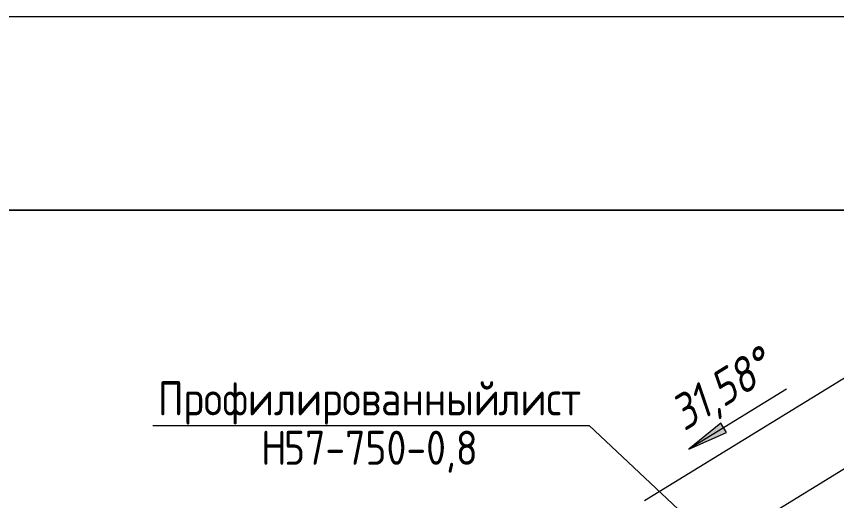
# Model space of a CAD drawing. Header units: millimetres. Extents: x 38797 to 82950, y -34477 to 2697.
# Drawn here: x 48970 to 50474, y 367 to 1255 of the extents above; entities that cross this region are included whole.
import ezdxf

# ---------------------------------------------------------------- set-up
doc = ezdxf.new("R2010")
doc.units = ezdxf.units.MM
for name, color, linetype, lineweight in [('AA_Oformlenie', 7, 'Continuous', 9), ('AA_Vinoska', 7, 'Continuous', 9), ('AF_Balki', 7, 'Continuous', 20), ('AF_Pokritie', 7, 'Continuous', 9), ('AF_Stena_Опалубка', 253, 'Continuous', 20), ('Gen_Dim', 7, 'Continuous', 9)]:
    doc.layers.add(name, color=color, linetype=linetype, lineweight=lineweight)
doc.styles.add('ISOCPEUR_3', font='isocpeur.TTF', dxfattribs={"width": 0.85, "height": 62.5})
doc.styles.add('ISOCPEUR_I', font='isocpeui.ttf', dxfattribs={"width": 0.85, "height": 63.701923})

# ---------------------------------------------------------------- blocks, each defined once
blk = doc.blocks.new('253_Профиль гнутый сварной квадратный _НесКаркас_Балка_ - 40х4-3864069-Разрез 1 КМ')
at = {"layer": 'AF_Balki', "lineweight": 35}
for p, q in [((43896.5, 524.9), (43885.4, 542.8)), ((43885.4, 542.8), (43885.9, 541.9)), ((43885.4, 542.8), (43896.6, 524.6)), ((43885.7, 542.2), (43885.4, 542.8)), ((43898.3, 521.9), (43885.7, 542.2)), ((43885.9, 541.9), (43898.5, 521.6)), ((43783.8, 441.9), (43902.3, 515.4)), ((43901.1, 517.4), (43896.6, 524.6)), ((43896.7, 524.5), (43898.9, 521)), ((43900, 519.1), (43898.3, 521.9)), ((43898.5, 521.6), (43902.3, 515.5)), ((43899, 520.8), (43900.2, 518.9)), ((43902.3, 515.5), (43901.1, 517.4)), ((43383.9, 193.9), (43725.8, 406)), ((43282.9, 131.2), (43325.9, 157.9)), ((43241.1, 113.8), (43238, 118.8)), ((43238, 118.8), (43239, 117.1)), ((43238, 118.8), (43240.9, 114.1)), ((43239.2, 116.8), (43238, 118.8)), ((43239, 117.1), (43242.1, 112.2)), ((43241.4, 113.3), (43239.2, 116.8)), ((43240.9, 114.1), (43242.6, 111.4)), ((43244.9, 107.7), (43241.1, 113.8)), ((43242.8, 111.1), (43241.5, 113.1)), ((43242.1, 112.1), (43243.6, 109.7)), ((43243.6, 109.7), (43244.9, 107.7)), ((43244.9, 107.7), (43262.8, 118.8))]:
    blk.add_line(p, q, dxfattribs=at)
blk = doc.blocks.new('011_Прямоугольник обрыва _ЭлУзла_ - 011_Прямоугольник обрыва _ЭлУзла_-3866050-Разрез 1 КМ')
at = {"layer": 'AA_Oformlenie'}
blk.add_line((41994.4, 1255.2), (44675.1, 1255.2), dxfattribs=at)
blk = doc.blocks.new('044_М_Универсальная с полкой - Марка_Комментарий-3841705-Разрез 1 КМ')
at = {"layer": 'AA_Vinoska'}
blk.add_line((42333.9, 505), (43133.9, 505), dxfattribs=at)

msp = doc.modelspace()

# ---------------------------------------------------------------- linework, layer by layer
at = {"layer": 'AF_Pokritie'}
for p, q in [((50121.2411, 367), (50796.2411, 782)), ((50796.2411, 614.9667), (50121.2411, 199.9667))]:
    msp.add_line(p, q, dxfattribs=at)
at = {"layer": 'AF_Stena_Опалубка', "lineweight": 9}
for p, q in [((47316.2411, 900), (51116.2411, 900)), ((51116.2411, 900), (47316.2411, 900))]:
    msp.add_line(p, q, dxfattribs=at)

# ---------------------------------------------------------------- block references
at = {"layer": 'AA_Oformlenie'}
msp.add_blockref('011_Прямоугольник обрыва _ЭлУзла_ - 011_Прямоугольник обрыва _ЭлУзла_-3866050-Разрез 1 КМ', (6886.1794, 0), dxfattribs=at)
at = {"layer": 'AA_Vinoska'}
msp.add_blockref('044_М_Универсальная с полкой - Марка_Комментарий-3841705-Разрез 1 КМ', (6886.1794, 0), dxfattribs=at)
at = {"layer": 'AF_Balki', "lineweight": 35}
msp.add_blockref('253_Профиль гнутый сварной квадратный _НесКаркас_Балка_ - 40х4-3864069-Разрез 1 КМ', (6886.1794, 0), dxfattribs=at)

# ---------------------------------------------------------------- texts
at = {"layer": 'AA_Vinoska', "char_height": 62.5, "attachment_point": 1, "style": 'ISOCPEUR_3'}
for s, insert, width in [('Профилированный', (49229.3152, 585.7245), 717.20968), ('\\fISOCPEUR|b0|i0|c204|p34|;\\W.85; ', (49821.0724, 585.7245), 39.182477), ('лист', (49853.4012, 585.7245), 189.098039), ('\\fISOCPEUR|b0|i0|c204|p34|;\\W.85;Н', (49418.334, 495.1703), 51.107578), ('57-750-0,8', (49460.502, 495.1703), 436.118)]:
    msp.add_mtext(s, dxfattribs=dict(at, insert=insert, width=width))

# ---------------------------------------------------------------- next in the draw order: texts
at = {"layer": 'Gen_Dim', "insert": (50160.7311, 547.3885), "char_height": 63.70192, "width": 230.122872, "attachment_point": 1, "rotation": 31.5838165, "line_spacing_factor": 1.135194, "style": 'ISOCPEUR_I', "bg_fill": 3, "box_fill_scale": 1.25, "bg_fill_color": 256, "bg_fill_true_color": 13158600, "bg_fill_transparency": 0}
msp.add_mtext('31,58°', dxfattribs=at)

# ---------------------------------------------------------------- next in the draw order: hatches: boundary and pattern name
at = {"layer": 'Gen_Dim'}
msp.add_hatch(color=256, dxfattribs=at).paths.add_polyline_path([(50202.7858, 461.1554), (50271.8478, 492.025), (50261.505, 508.8477)])

# ---------------------------------------------------------------- next in the draw order: linework, layer by layer
at = {"layer": 'AA_Vinoska'}
msp.add_line((50183.4057, 351.4547), (50020.1027, 505.0489), dxfattribs=at)
at = {"layer": 'Gen_Dim'}
for p, q in [((50382.0601, 571.376), (50202.7858, 461.1554)), ((50261.505, 508.8477), (50202.7858, 461.1554)), ((50271.8478, 492.025), (50261.505, 508.8477)), ((50202.7858, 461.1554), (50271.8478, 492.025))]:
    msp.add_line(p, q, dxfattribs=at)

doc.saveas('drawing.dxf')
